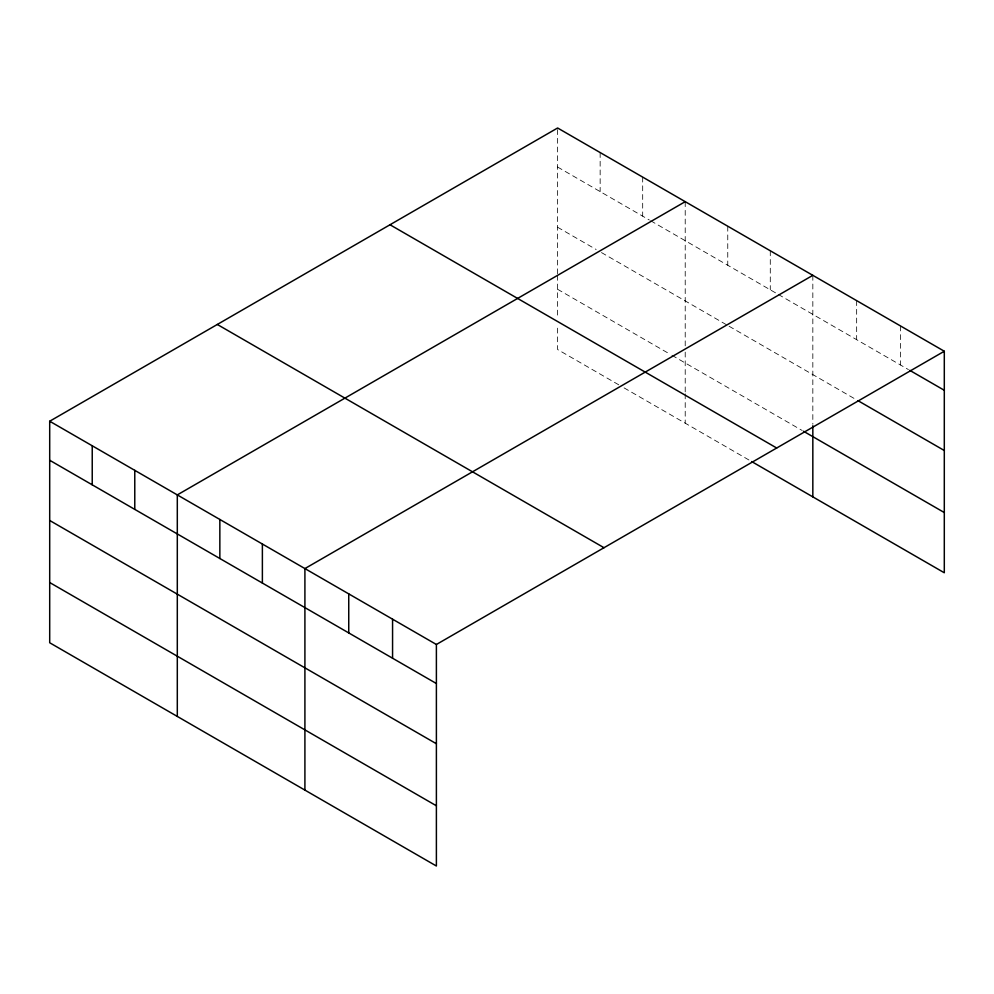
<?xml version="1.0" encoding="UTF-8"?>
<svg xmlns="http://www.w3.org/2000/svg" width="994" height="994" viewBox="0 0 994 994"><rect width="100%" height="100%" fill="white"/><g stroke="black" fill="none" stroke-linecap="round" stroke-linejoin="round"><path stroke-width="0.75" stroke-dasharray="4.97 3.73" d="M557.609 273.785L557.609 127.99M557.609 167.029L649.331 219.985M650.66 220.755L776.935 293.652M778.265 294.423L908.441 369.582M557.609 227.253L596.164 249.506M601.482 252.575L727.757 325.485M729.087 326.243L856.654 399.899M557.609 289.291L670.602 354.523M671.932 355.293L802.195 430.501M618.753 384.815L557.609 349.515L557.609 324.814M624.07 387.884L750.346 460.794M900.477 325.945L900.477 364.984M856.654 300.635L856.654 339.675M812.831 275.338L812.831 424.239M770.288 250.786L770.288 289.813M727.757 226.222L727.757 265.261M685.214 201.67L685.214 345.912M685.214 352.112L685.214 392.307M685.214 393.848L685.214 423.195M642.683 177.106L642.683 216.145M600.152 152.554L600.152 191.581M557.609 275.338L557.609 318.639"/><path stroke-width="1.49" d="M49.7 421.232L436.391 644.485L436.391 866.01L49.7 642.758L49.7 421.232L557.609 127.99L944.3 351.242L944.3 572.768L751.675 461.564M685.214 201.67L177.305 494.9L177.305 716.425M812.831 275.338L304.909 568.58L304.909 790.106M436.391 644.485L944.3 351.242M909.771 370.352L944.3 390.282M857.984 400.669L944.3 450.506M803.525 431.272L944.3 512.544M389.996 224.756L776.687 448.008M217.313 324.466L604.004 547.719M49.7 460.272L436.391 683.524M49.7 520.483L436.391 743.748M49.7 582.534L436.391 805.786M812.831 425.78L812.831 496.863M392.568 619.187L392.568 658.214M348.745 593.878L348.745 632.917M262.379 544.016L262.379 583.056M219.848 519.464L219.848 558.504M134.774 470.348L134.774 509.388M92.231 445.784L92.231 484.823"/></g></svg>
